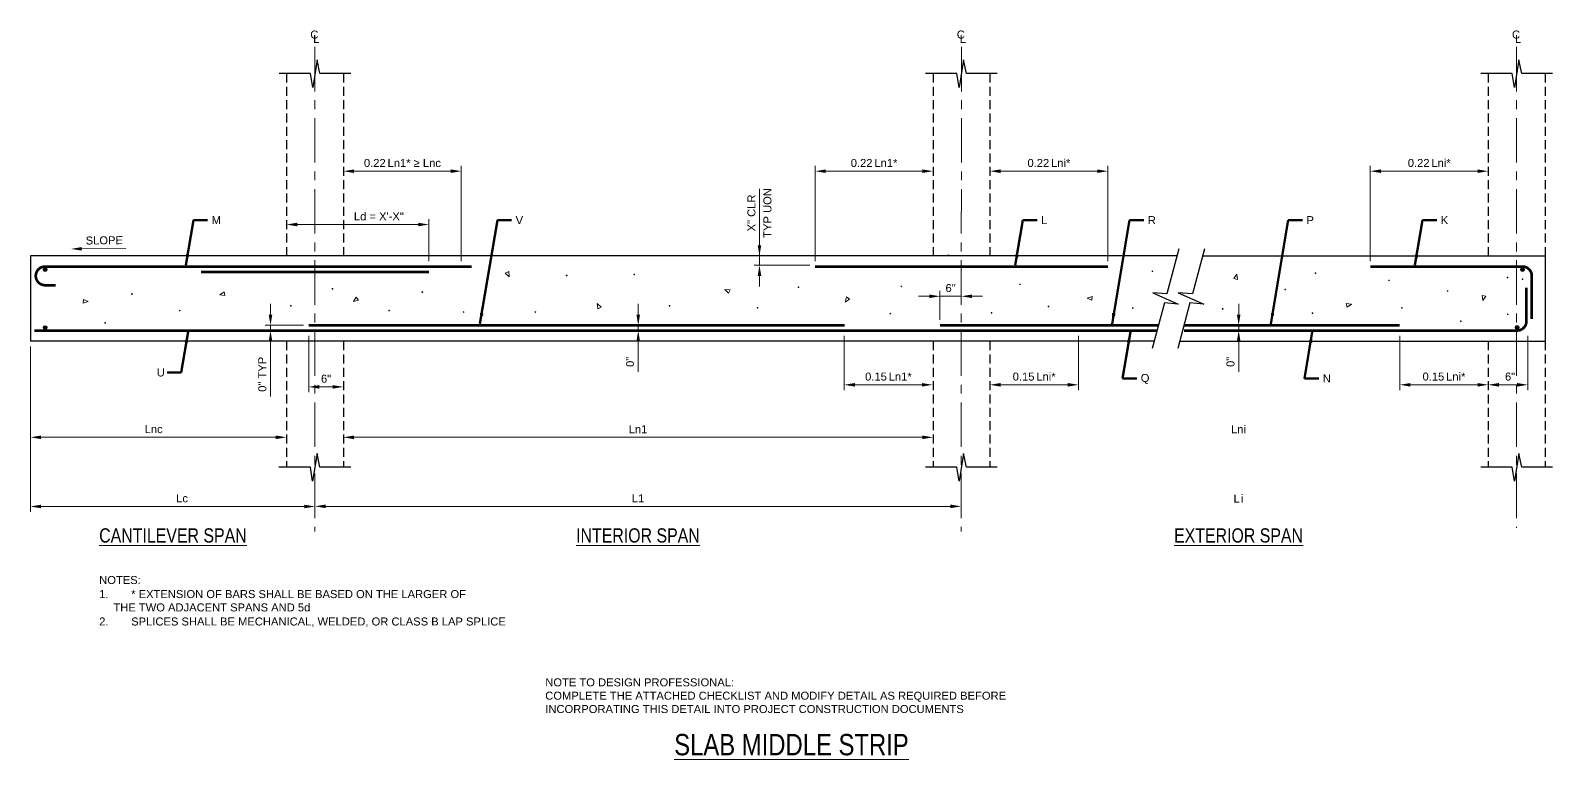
# Model space of a CAD drawing. Header units: inches. Extents: x 697 to 911, y 549 to 651.
import ezdxf

# ---------------------------------------------------------------- set-up
doc = ezdxf.new("R2010")
doc.units = ezdxf.units.IN
doc.header["$LTSCALE"] = 5
doc.header["$MEASUREMENT"] = 0
doc.linetypes.add('CENTER', pattern=[2, 1.25, -0.25, 0.25, -0.25])
doc.linetypes.add('HIDDEN', pattern=[0.375, 0.25, -0.125])
for name, color, linetype, lineweight in [('S-ANNO-DIMS', 1, 'Continuous', 20), ('S-ANNO-TEXT', 7, 'Continuous', 20), ('S-DELT-PATT', 7, 'Continuous', 15), ('S-DETL', 3, 'Continuous', 30), ('S-GRID', 9, 'CENTER', 20)]:
    doc.layers.add(name, color=color, linetype=linetype, lineweight=lineweight)
doc.styles.add('Romans', font='arial.ttf')
doc.dimstyles.get("Standard").update_dxf_attribs({"dimtxt": 0.18, "dimasz": 0.18, "dimexe": 0.18, "dimexo": 0.0625, "dimgap": 0.09, "dimtad": 0, "dimtih": 1, "dimtoh": 1, "dimdec": 4, "dimzin": 0, "dimdsep": 46, "dimtxsty": 'Standard', "dimcen": 0.09, "dimadec": 0, "dimazin": 0, "dimtfac": 1, "dimtdec": 4, "dimtofl": 0, "dimtmove": 0, "dimatfit": 3, "dimfxl": 1, "dimtolj": 1, "dimtzin": 0, "dimarcsym": 0})

# ---------------------------------------------------------------- blocks, each defined once
blk = doc.blocks.new('*D5')
at = {"layer": 'Defpoints', "color": 0, "transparency": 16777216}
for p in [(907.9813666713084, 608.8532343752795), (902.4134403408042, 601.2264848857674), (907.9813666713084, 601.2264848857674)]:
    blk.add_point(p, dxfattribs=at)
at = {"layer": 'S-ANNO-DIMS', "transparency": 16777216}
for p, q in [((907.9813666713084, 608.1032343752795), (907.9813666713084, 600.4764848857674)), ((903.9134403408042, 601.2264848857674), (906.4813666713084, 601.2264848857674))]:
    blk.add_line(p, q, dxfattribs=at)
for points in [[(903.9134403408042, 601.4764848857674), (903.9134403408042, 600.9764848857674), (902.4134403408042, 601.2264848857674)], [(906.4813666713084, 601.4764848857674), (906.4813666713084, 600.9764848857674), (907.9813666713084, 601.2264848857674)]]:
    blk.add_solid(points, dxfattribs=at)
at = {"layer": 'S-ANNO-DIMS', "transparency": 16777216, "insert": (905.4871351624437, 602.3752741081412), "char_height": 1.125, "attachment_point": 5, "style": 'Romans'}
blk.add_mtext('\\A1;6"    ', dxfattribs=at)
blk = doc.blocks.new('*D0')
at = {"layer": 'Defpoints', "color": 0, "transparency": 16777216}
for p in [(741.4645389997066, 631.2631669483915), (741.4645389997066, 619.3532343752786), (758.0440011020191, 617.8533994662471)]:
    blk.add_point(p, dxfattribs=at)
at = {"layer": 'S-ANNO-DIMS', "transparency": 16777216}
for p, q in [((758.0440011020191, 618.6033994662471), (758.0440011020191, 632.0131669483915)), ((756.5440011020191, 631.2631669483915), (742.9645389997066, 631.2631669483915))]:
    blk.add_line(p, q, dxfattribs=at)
for points in [[(742.9645389997066, 631.5131669483915), (742.9645389997066, 631.0131669483915), (741.4645389997066, 631.2631669483915)], [(756.5440011020191, 631.5131669483915), (756.5440011020191, 631.0131669483915), (758.0440011020191, 631.2631669483915)]]:
    blk.add_solid(points, dxfattribs=at)
at = {"layer": 'S-ANNO-DIMS', "transparency": 16777216, "insert": (749.764819360238, 632.4119561707653), "char_height": 1.125, "attachment_point": 5, "style": 'Romans'}
blk.add_mtext('\\A1;0.2{\\T1.3;2}Ln1* ≥ Lnc ', dxfattribs=at)
blk = doc.blocks.new('*D1')
at = {"layer": 'Defpoints', "color": 0, "transparency": 16777216}
for p in [(825.3308992319174, 613.6744859309163), (825.3308992319174, 609.6032343752793), (828.3313404521854, 609.6032343752793)]:
    blk.add_point(p, dxfattribs=at)
at = {"layer": 'S-ANNO-DIMS', "transparency": 16777216}
for p, q in [((825.3308992319174, 610.3532343752793), (825.3308992319174, 614.4244859309163)), ((823.8308992319174, 613.6744859309163), (822.3308992319174, 613.6744859309163)), ((828.3313404521854, 613.6744859309163), (825.3308992319174, 613.6744859309163)), ((829.8313404521854, 613.6744859309163), (831.3313404521854, 613.6744859309163))]:
    blk.add_line(p, q, dxfattribs=at)
for points in [[(823.8308992319174, 613.9244859309163), (823.8308992319174, 613.4244859309163), (825.3308992319174, 613.6744859309163)], [(829.8313404521854, 613.9244859309163), (829.8313404521854, 613.4244859309163), (828.3313404521854, 613.6744859309163)]]:
    blk.add_solid(points, dxfattribs=at)
at = {"layer": 'S-ANNO-DIMS', "transparency": 16777216, "insert": (826.8311198420514, 614.8232751532901), "char_height": 1.125, "attachment_point": 5, "style": 'Romans'}
blk.add_mtext('\\A1;6"', dxfattribs=at)
blk = doc.blocks.new('*D2')
at = {"layer": 'Defpoints', "color": 0, "transparency": 16777216}
for p in [(737.4645389997066, 584.1353789262071), (828.3120246734287, 584.1353789262071), (737.4645389997066, 581.1462539710546)]:
    blk.add_point(p, dxfattribs=at)
at = {"layer": 'S-ANNO-DIMS', "transparency": 16777216}
blk.add_line((826.8120246734287, 584.1353789262071), (738.9645389997066, 584.1353789262071), dxfattribs=at)
for points in [[(738.9645389997066, 584.3853789262071), (738.9645389997066, 583.8853789262071), (737.4645389997066, 584.1353789262071)], [(826.8120246734287, 584.3853789262071), (826.8120246734287, 583.8853789262071), (828.3120246734287, 584.1353789262071)]]:
    blk.add_solid(points, dxfattribs=at)
at = {"layer": 'S-ANNO-DIMS', "transparency": 16777216, "insert": (782.8882818365677, 585.2649832918278), "char_height": 1.125, "attachment_point": 5, "style": 'Romans'}
blk.add_mtext('\\A1;L1', dxfattribs=at)
blk = doc.blocks.new('*D3')
at = {"layer": 'Defpoints', "color": 0, "transparency": 16777216}
for p in [(807.7823874089567, 631.2631669483915), (824.361849511269, 631.2631669483915), (807.7823874089567, 617.8543826334084)]:
    blk.add_point(p, dxfattribs=at)
at = {"layer": 'S-ANNO-DIMS', "transparency": 16777216}
for p, q in [((807.7823874089567, 618.6043826334084), (807.7823874089567, 632.0131669483915)), ((822.861849511269, 631.2631669483915), (809.2823874089567, 631.2631669483915))]:
    blk.add_line(p, q, dxfattribs=at)
for points in [[(809.2823874089567, 631.5131669483915), (809.2823874089567, 631.0131669483915), (807.7823874089567, 631.2631669483915)], [(822.861849511269, 631.5131669483915), (822.861849511269, 631.0131669483915), (824.361849511269, 631.2631669483915)]]:
    blk.add_solid(points, dxfattribs=at)
at = {"layer": 'S-ANNO-DIMS', "transparency": 16777216, "insert": (816.0721184601128, 632.4119561707653), "char_height": 1.125, "attachment_point": 5, "style": 'Romans'}
blk.add_mtext('\\A1;0.2{\\T1.3;2}Ln1*', dxfattribs=at)
blk = doc.blocks.new('*D4')
at = {"layer": 'Defpoints', "color": 0, "transparency": 16777216}
for p in [(832.361849511269, 631.2631669483912), (832.361849511269, 619.3532343752786), (848.9413116135814, 617.8543826334082)]:
    blk.add_point(p, dxfattribs=at)
at = {"layer": 'S-ANNO-DIMS', "transparency": 16777216}
for p, q in [((848.9413116135814, 618.6043826334082), (848.9413116135814, 632.0131669483912)), ((847.4413116135814, 631.2631669483912), (833.861849511269, 631.2631669483912))]:
    blk.add_line(p, q, dxfattribs=at)
for points in [[(833.861849511269, 631.5131669483912), (833.861849511269, 631.0131669483912), (832.361849511269, 631.2631669483912)], [(847.4413116135814, 631.5131669483912), (847.4413116135814, 631.0131669483912), (848.9413116135814, 631.2631669483912)]]:
    blk.add_solid(points, dxfattribs=at)
at = {"layer": 'S-ANNO-DIMS', "transparency": 16777216, "insert": (840.6515805624252, 632.411956170765), "char_height": 1.125, "attachment_point": 5, "style": 'Romans'}
blk.add_mtext('\\A1;0.2{\\T1.3;2}Lni* ', dxfattribs=at)
blk = doc.blocks.new('*D6')
at = {"layer": 'Defpoints', "color": 0, "transparency": 16777216}
for p in [(736.5833232902631, 608.8532343752797), (741.4645389997066, 607.3532343752784), (736.5833232902631, 600.9308655349025)]:
    blk.add_point(p, dxfattribs=at)
at = {"layer": 'S-ANNO-DIMS', "transparency": 16777216}
for p, q in [((736.5833232902631, 608.1032343752797), (736.5833232902631, 600.1808655349025)), ((739.9645389997066, 600.9308655349025), (738.0833232902631, 600.9308655349025))]:
    blk.add_line(p, q, dxfattribs=at)
for points in [[(738.0833232902631, 601.1808655349025), (738.0833232902631, 600.6808655349025), (736.5833232902631, 600.9308655349025)], [(739.9645389997066, 601.1808655349025), (739.9645389997066, 600.6808655349025), (741.4645389997066, 600.9308655349025)]]:
    blk.add_solid(points, dxfattribs=at)
at = {"layer": 'S-ANNO-DIMS', "transparency": 16777216, "insert": (739.0239311449849, 602.0796547572763), "char_height": 1.125, "attachment_point": 5, "style": 'Romans'}
blk.add_mtext('\\A1;6"    ', dxfattribs=at)
blk = doc.blocks.new('*D7')
at = {"layer": 'Defpoints', "color": 0, "transparency": 16777216}
for p in [(731.2145389997066, 609.6032343752797), (736.5833232902634, 608.8532343752797), (736.5833251154689, 609.6032343752797)]:
    blk.add_point(p, dxfattribs=at)
at = {"layer": 'S-ANNO-DIMS', "transparency": 16777216}
for p, q in [((731.2145389997066, 611.1032343752797), (731.2145389997066, 612.6032343752797)), ((735.8333251154689, 609.6032343752797), (730.4645389997066, 609.6032343752797)), ((735.8333232902634, 608.8532343752797), (730.4645389997066, 608.8532343752797)), ((731.2145389997066, 609.6032343752797), (731.2145389997066, 608.8532343752797)), ((731.2145389997066, 607.3532343752797), (731.2145389997066, 599.5616245526328))]:
    blk.add_line(p, q, dxfattribs=at)
for points in [[(730.9645389997066, 611.1032343752797), (731.4645389997066, 611.1032343752797), (731.2145389997066, 609.6032343752797)], [(730.9645389997066, 607.3532343752797), (731.4645389997066, 607.3532343752797), (731.2145389997066, 608.8532343752797)]]:
    blk.add_solid(points, dxfattribs=at)
at = {"layer": 'S-ANNO-DIMS', "transparency": 16777216, "insert": (730.0657497773328, 602.7074294639559), "char_height": 1.125, "attachment_point": 5, "rotation": 90, "style": 'Romans'}
blk.add_mtext('\\A1;0" TYP', dxfattribs=at)
blk = doc.blocks.new('*D8')
at = {"layer": 'Defpoints', "color": 0, "transparency": 16777216}
for p in [(697.4645389997067, 607.3532343752784), (697.4645389997067, 584.1134647728827), (737.4645389997066, 584.1134647728827)]:
    blk.add_point(p, dxfattribs=at)
at = {"layer": 'S-ANNO-DIMS', "transparency": 16777216}
for p, q in [((697.4645389997067, 606.6032343752784), (697.4645389997067, 583.3634647728827)), ((735.9645389997066, 584.1134647728827), (698.9645389997067, 584.1134647728827))]:
    blk.add_line(p, q, dxfattribs=at)
for points in [[(698.9645389997067, 584.3634647728827), (698.9645389997067, 583.8634647728827), (697.4645389997067, 584.1134647728827)], [(735.9645389997066, 584.3634647728827), (735.9645389997066, 583.8634647728827), (737.4645389997066, 584.1134647728827)]]:
    blk.add_solid(points, dxfattribs=at)
at = {"layer": 'S-ANNO-DIMS', "transparency": 16777216, "insert": (718.7816959235951, 585.2568822353657), "char_height": 1.125, "attachment_point": 5, "style": 'Romans'}
blk.add_mtext('\\A1;Lc', dxfattribs=at)
blk = doc.blocks.new('*D9')
at = {"layer": 'Defpoints', "color": 0, "transparency": 16777216}
for p in [(844.7964323334157, 608.85323437528), (832.361849511269, 607.3532343752788), (832.361849511269, 601.2264848857674)]:
    blk.add_point(p, dxfattribs=at)
at = {"layer": 'S-ANNO-DIMS', "transparency": 16777216}
for p, q in [((844.7964323334157, 608.10323437528), (844.7964323334157, 600.4764848857674)), ((843.2964323334157, 601.2264848857674), (833.861849511269, 601.2264848857674))]:
    blk.add_line(p, q, dxfattribs=at)
for points in [[(833.861849511269, 601.4764848857674), (833.861849511269, 600.9764848857674), (832.361849511269, 601.2264848857674)], [(843.2964323334157, 601.4764848857674), (843.2964323334157, 600.9764848857674), (844.7964323334157, 601.2264848857674)]]:
    blk.add_solid(points, dxfattribs=at)
at = {"layer": 'S-ANNO-DIMS', "transparency": 16777216, "insert": (838.5791409223424, 602.3752741081412), "char_height": 1.125, "attachment_point": 5, "style": 'Romans'}
blk.add_mtext('\\A1;0.1{\\T1.3;5}Lni* ', dxfattribs=at)
blk = doc.blocks.new('*D10')
at = {"layer": 'Defpoints', "color": 0, "transparency": 16777216}
for p in [(889.9788437640699, 608.8524999115701), (902.4134403408042, 607.3532343752788), (902.4134403408042, 601.2264848857674)]:
    blk.add_point(p, dxfattribs=at)
at = {"layer": 'S-ANNO-DIMS', "transparency": 16777216}
for p, q in [((889.9788437640699, 608.1024999115701), (889.9788437640699, 600.4764848857674)), ((891.4788437640699, 601.2264848857674), (900.9134403408042, 601.2264848857674))]:
    blk.add_line(p, q, dxfattribs=at)
for points in [[(891.4788437640699, 601.4764848857674), (891.4788437640699, 600.9764848857674), (889.9788437640699, 601.2264848857674)], [(900.9134403408042, 601.4764848857674), (900.9134403408042, 600.9764848857674), (902.4134403408042, 601.2264848857674)]]:
    blk.add_solid(points, dxfattribs=at)
at = {"layer": 'S-ANNO-DIMS', "transparency": 16777216, "insert": (896.196142052437, 602.3752741081412), "char_height": 1.125, "attachment_point": 5, "style": 'Romans'}
blk.add_mtext('\\A1;0.1{\\T1.3;5}Lni* ', dxfattribs=at)
blk = doc.blocks.new('*D11')
at = {"layer": 'Defpoints', "color": 0, "transparency": 16777216}
for p in [(902.4134403408042, 631.2631669483915), (902.4134403408042, 619.3532343752786), (885.8339782384918, 617.8532343752781)]:
    blk.add_point(p, dxfattribs=at)
at = {"layer": 'S-ANNO-DIMS', "transparency": 16777216}
for p, q in [((885.8339782384918, 618.6032343752781), (885.8339782384918, 632.0131669483915)), ((887.3339782384918, 631.2631669483915), (900.9134403408042, 631.2631669483915))]:
    blk.add_line(p, q, dxfattribs=at)
for points in [[(887.3339782384918, 631.5131669483915), (887.3339782384918, 631.0131669483915), (885.8339782384918, 631.2631669483915)], [(900.9134403408042, 631.5131669483915), (900.9134403408042, 631.0131669483915), (902.4134403408042, 631.2631669483915)]]:
    blk.add_solid(points, dxfattribs=at)
at = {"layer": 'S-ANNO-DIMS', "transparency": 16777216, "insert": (894.123709289648, 632.4119561707653), "char_height": 1.125, "attachment_point": 5, "style": 'Romans'}
blk.add_mtext('\\A1;0.2{\\T1.3;2}Lni* ', dxfattribs=at)
blk = doc.blocks.new('*D12')
at = {"layer": 'Defpoints', "color": 0, "transparency": 16777216}
for p in [(697.4645389997067, 607.3532343752784), (697.4645389997067, 593.8422063191608), (733.4645389997066, 589.6416869706693)]:
    blk.add_point(p, dxfattribs=at)
at = {"layer": 'S-ANNO-DIMS', "transparency": 16777216}
blk.add_line((731.9645389997066, 593.8422063191608), (698.9645389997067, 593.8422063191608), dxfattribs=at)
for points in [[(698.9645389997067, 594.0922063191608), (698.9645389997067, 593.5922063191608), (697.4645389997067, 593.8422063191608)], [(731.9645389997066, 594.0922063191608), (731.9645389997066, 593.5922063191608), (733.4645389997066, 593.8422063191608)]]:
    blk.add_solid(points, dxfattribs=at)
at = {"layer": 'S-ANNO-DIMS', "transparency": 16777216, "insert": (714.7816959235951, 594.9856237816438), "char_height": 1.125, "attachment_point": 5, "style": 'Romans'}
blk.add_mtext('\\A1;Lnc ', dxfattribs=at)
blk = doc.blocks.new('*D13')
at = {"layer": 'Defpoints', "color": 0, "transparency": 16777216}
for p in [(799.9612502735393, 619.353234375279), (807.8410683760115, 619.353234375279), (807.7823874089571, 618.0407343752784)]:
    blk.add_point(p, dxfattribs=at)
at = {"layer": 'S-ANNO-DIMS', "transparency": 16777216}
for p, q in [((799.9612502735393, 628.7980672538604), (799.9612502735393, 619.353234375279)), ((799.9612502735393, 620.853234375279), (799.9612502735393, 622.353234375279)), ((799.9612502735393, 618.0407343752784), (799.9612502735393, 619.353234375279)), ((799.9612502735393, 618.0407343752784), (799.9612502735393, 619.353234375279)), ((807.0323874089571, 618.0407343752784), (799.2112502735393, 618.0407343752784)), ((799.9612502735393, 616.5407343752784), (799.9612502735393, 615.0407343752784))]:
    blk.add_line(p, q, dxfattribs=at)
for points in [[(799.7112502735393, 620.853234375279), (800.2112502735393, 620.853234375279), (799.9612502735393, 619.353234375279)], [(799.7112502735393, 616.5407343752784), (800.2112502735393, 616.5407343752784), (799.9612502735393, 618.0407343752784)]]:
    blk.add_solid(points, dxfattribs=at)
blk = doc.blocks.new('*D14')
at = {"layer": 'Defpoints', "color": 0, "transparency": 16777216}
for p in [(811.8721879786721, 608.8544966647617), (824.3067623029664, 607.3532343752788), (824.3067623029664, 601.2264848857674)]:
    blk.add_point(p, dxfattribs=at)
at = {"layer": 'S-ANNO-DIMS', "transparency": 16777216}
for p, q in [((811.8721879786721, 608.1044966647617), (811.8721879786721, 600.4764848857674)), ((813.3721879786721, 601.2264848857674), (822.8067623029664, 601.2264848857674))]:
    blk.add_line(p, q, dxfattribs=at)
for points in [[(813.3721879786721, 601.4764848857674), (813.3721879786721, 600.9764848857674), (811.8721879786721, 601.2264848857674)], [(822.8067623029664, 601.4764848857674), (822.8067623029664, 600.9764848857674), (824.3067623029664, 601.2264848857674)]]:
    blk.add_solid(points, dxfattribs=at)
at = {"layer": 'S-ANNO-DIMS', "transparency": 16777216, "insert": (818.089475140819, 602.3752741081412), "char_height": 1.125, "attachment_point": 5, "style": 'Romans'}
blk.add_mtext('\\A1;0.1{\\T1.3;5}Ln1* ', dxfattribs=at)
blk = doc.blocks.new('*D15')
at = {"layer": 'Defpoints', "color": 0, "transparency": 16777216}
for p in [(741.4645389997066, 607.3532343752784), (824.361849511269, 607.3532343752786), (741.4645389997066, 593.8422063191608)]:
    blk.add_point(p, dxfattribs=at)
at = {"layer": 'S-ANNO-DIMS', "transparency": 16777216}
blk.add_line((822.861849511269, 593.8422063191608), (742.9645389997066, 593.8422063191608), dxfattribs=at)
for points in [[(742.9645389997066, 594.0922063191608), (742.9645389997066, 593.5922063191608), (741.4645389997066, 593.8422063191608)], [(822.861849511269, 594.0922063191608), (822.861849511269, 593.5922063191608), (824.361849511269, 593.8422063191608)]]:
    blk.add_solid(points, dxfattribs=at)
at = {"layer": 'S-ANNO-DIMS', "transparency": 16777216, "insert": (782.8882818365676, 594.9718106847815), "char_height": 1.125, "attachment_point": 5, "style": 'Romans'}
blk.add_mtext('\\A1;Ln1', dxfattribs=at)
blk = doc.blocks.new('*D16')
at = {"layer": 'Defpoints', "color": 0, "transparency": 16777216}
for p in [(733.4645389997066, 623.7633755293834), (733.4645389997066, 619.3532343752786), (753.4893289399309, 617.8539197186199)]:
    blk.add_point(p, dxfattribs=at)
at = {"layer": 'S-ANNO-DIMS', "transparency": 16777216}
for p, q in [((751.9893289399309, 623.7633755293834), (734.9645389997066, 623.7633755293834)), ((753.4893289399309, 618.6039197186199), (753.4893289399309, 624.5133755293834))]:
    blk.add_line(p, q, dxfattribs=at)
for points in [[(734.9645389997066, 624.0133755293834), (734.9645389997066, 623.5133755293834), (733.4645389997066, 623.7633755293834)], [(751.9893289399309, 624.0133755293834), (751.9893289399309, 623.5133755293834), (753.4893289399309, 623.7633755293834)]]:
    blk.add_solid(points, dxfattribs=at)
at = {"layer": 'S-ANNO-DIMS', "transparency": 16777216, "insert": (746.4503479327112, 624.9067929918664), "char_height": 1.125, "attachment_point": 5, "style": 'Romans'}
blk.add_mtext('\\A1;Ld = X\'-X"', dxfattribs=at)
blk = doc.blocks.new('*D17')
at = {"layer": 'Defpoints', "color": 0, "transparency": 16777216}
for p in [(782.9131942554878, 609.6032343752795), (786.8518101687887, 609.6032343752795), (792.8518101687887, 608.8532343752795)]:
    blk.add_point(p, dxfattribs=at)
at = {"layer": 'S-ANNO-DIMS', "transparency": 16777216}
for p, q in [((782.9131942554878, 611.1032343752795), (782.9131942554878, 612.6032343752795)), ((786.1018101687887, 609.6032343752795), (782.1631942554878, 609.6032343752795)), ((792.1018101687887, 608.8532343752795), (782.1631942554878, 608.8532343752795)), ((782.9131942554878, 609.6032343752795), (782.9131942554878, 608.8532343752795)), ((782.9131942554878, 607.3532343752795), (782.9131942554878, 603.0601750301225))]:
    blk.add_line(p, q, dxfattribs=at)
for points in [[(782.6631942554878, 611.1032343752795), (783.1631942554878, 611.1032343752795), (782.9131942554878, 609.6032343752795)], [(782.6631942554878, 607.3532343752795), (783.1631942554878, 607.3532343752795), (782.9131942554878, 608.8532343752795)]]:
    blk.add_solid(points, dxfattribs=at)
at = {"layer": 'S-ANNO-DIMS', "transparency": 16777216, "insert": (781.7644050331139, 604.4567047027006), "char_height": 1.125, "attachment_point": 5, "rotation": 90, "style": 'Romans'}
blk.add_mtext('\\A1;0"', dxfattribs=at)
blk = doc.blocks.new('*D18')
at = {"layer": 'Defpoints', "color": 0, "transparency": 16777216}
for p in [(867.3360029371388, 609.6032343752794), (871.2746188504397, 609.6032343752794), (877.2746188504397, 608.8532343752794)]:
    blk.add_point(p, dxfattribs=at)
at = {"layer": 'S-ANNO-DIMS', "transparency": 16777216}
for p, q in [((867.3360029371388, 611.1032343752794), (867.3360029371388, 612.6032343752794)), ((870.5246188504397, 609.6032343752794), (866.5860029371388, 609.6032343752794)), ((876.5246188504397, 608.8532343752794), (866.5860029371388, 608.8532343752794)), ((867.3360029371388, 609.6032343752794), (867.3360029371388, 608.8532343752794)), ((867.3360029371388, 607.3532343752794), (867.3360029371388, 603.0601750301225))]:
    blk.add_line(p, q, dxfattribs=at)
for points in [[(867.0860029371388, 611.1032343752794), (867.5860029371388, 611.1032343752794), (867.3360029371388, 609.6032343752794)], [(867.0860029371388, 607.3532343752794), (867.5860029371388, 607.3532343752794), (867.3360029371388, 608.8532343752794)]]:
    blk.add_solid(points, dxfattribs=at)
at = {"layer": 'S-ANNO-DIMS', "transparency": 16777216, "insert": (866.1872137147649, 604.4567047027006), "char_height": 1.125, "attachment_point": 5, "rotation": 90, "style": 'Romans'}
blk.add_mtext('\\A1;0"', dxfattribs=at)

msp = doc.modelspace()

# ---------------------------------------------------------------- hatches: boundary and pattern name
at = {"layer": 'S-DETL', "linetype": 'Continuous'}
h = msp.add_hatch(color=256, dxfattribs=at)
h.dxf.hatch_style = 1
edge = h.paths.add_edge_path()
edge.add_line((699.5769719482862, 617.1657343752784), (699.4771060511223, 617.1657343752784))
edge.add_arc((699.5382752120929, 617.419739760097), 0.2612669167167478, 180.8784144535417, 256.4599399115657, ccw=False)
edge.add_arc((699.5270389997042, 617.4157343752784), 0.25, 0, 180, ccw=False)
edge.add_arc((699.5158027873156, 617.419739760097), 0.2612669167167214, 283.5400600884283, 359.1215855464582, ccw=False)
h = msp.add_hatch(color=256, dxfattribs=at)
h.dxf.hatch_style = 1
edge = h.paths.add_edge_path()
edge.add_line((907.2812996198903, 617.6684293435821), (907.1814337227264, 617.6684293435821))
edge.add_arc((907.242602883697, 617.4144239587636), 0.2612669167167478, 103.5400600884343, 179.1215855464583)
edge.add_arc((907.2313666713084, 617.4184293435821), 0.25, 180, 360)
edge.add_arc((907.2201304589197, 617.4144239587636), 0.2612669167167214, 0.8784144535417695, 76.45993991157174)
h = msp.add_hatch(color=256, dxfattribs=at)
h.dxf.hatch_style = 1
edge = h.paths.add_edge_path()
edge.add_line((699.5769719482862, 609.0407490844274), (699.4771060511223, 609.0407490844274))
edge.add_arc((699.5382752120929, 609.294754469246), 0.2612669167167478, 180.8784144535417, 256.4599399115657, ccw=False)
edge.add_arc((699.5270389997042, 609.2907490844274), 0.25, 0, 180, ccw=False)
edge.add_arc((699.5158027873156, 609.294754469246), 0.2612669167167214, 283.5400600884283, 359.1215855464582, ccw=False)
h = msp.add_hatch(color=256, dxfattribs=at)
h.dxf.hatch_style = 1
edge = h.paths.add_edge_path()
edge.add_line((906.5313742674865, 609.0433973560005), (906.4315083703226, 609.0433973560005))
edge.add_arc((906.4926775312932, 609.297402740819), 0.2612669167167478, 180.8784144535417, 256.4599399115657, ccw=False)
edge.add_arc((906.4814413189046, 609.2933973560005), 0.25, 0, 180, ccw=False)
edge.add_arc((906.4702051065159, 609.297402740819), 0.2612669167167214, 283.5400600884283, 359.1215855464582, ccw=False)

# ---------------------------------------------------------------- linework, layer by layer
at = {"layer": 'S-ANNO-DIMS'}
for points in [[(832.361849511269, 593.8422063191608, 0, 0.5, 0), (833.8570275933733, 593.8430099721435, 0, 0, 0), (858.2816298859897, 593.8430099721434, 0, 0, 0), (858.8441298859897, 594.9680099721434, 0, 0, 0), (858.8441298859897, 592.7180099721434, 0, 0, 0), (859.4066298859897, 593.8430099721434, 0, 0, 0), (900.9134403408042, 593.8469948812383, 0.5, 0, 0), (902.4086184229085, 593.8461912282555, 0, 0, 0)], [(828.3168465913244, 584.1126611198999, 0, 0.5, 0), (829.8120246734287, 584.1134647728827, 0, 0, 0), (858.2864518038854, 584.1134647728827, 0, 0, 0), (858.8489518038854, 585.2384647728827, 0, 0, 0), (858.8489518038854, 582.9884647728827, 0, 0, 0), (859.4114518038854, 584.1134647728827, 0, 0, 0), (904.9134403408042, 584.1134647728827, 0.5, 0, 0), (906.4086184229085, 584.1126611198999, 0, 0, 0)]]:
    msp.add_lwpolyline(points, format="xyseb", dxfattribs=at)
at = {"layer": 'S-ANNO-TEXT'}
msp.add_lwpolyline([(704.6770918942531, 620.3449708750179), (710.888044160041, 620.4096682944531)], dxfattribs=at)
msp.add_solid([(704.6796959196462, 620.0949844372822), (703.1771732678393, 620.3293467226592), (704.67448786886, 620.5949573127534)], dxfattribs=at)
at = {"layer": 'S-DELT-PATT', "flags": 128}
for points in [[(826.5939331741287, 619.4373567764052, -1), (826.4902531741285, 619.4373567764052, -1)], [(772.9027977324369, 616.5942078022296, -1), (772.7991177324367, 616.5942078022296, -1)], [(782.4139421513183, 616.7452958908922, -1), (782.3102621513182, 616.7452958908922, -1)], [(855.25616763307, 617.1885753957555, -1), (855.1524876330699, 617.1885753957555, -1)], [(878.1870381971561, 616.918939821404, -1), (878.0833581971559, 616.918939821404, -1)], [(905.1798133657138, 616.3087486543214, -1), (905.0761333657136, 616.3087486543214, -1)], [(739.9948785468906, 614.7261679347699, -1), (739.8911985468905, 614.7261679347699, -1)], [(752.6106949917886, 614.2591569882385, -1), (752.5070149917884, 614.2591569882385, -1)], [(805.4908489248495, 614.9370078435364, -1), (805.3871689248493, 614.9370078435364, -1)], [(819.9624762506877, 615.066041679606, -1), (819.8587962506875, 615.066041679606, -1)], [(836.6491959956669, 615.3432755474506, -1), (836.5455159956667, 615.3432755474506, -1)], [(873.9380802335539, 614.6270413580811, -1), (873.8344002335538, 614.6270413580811, -1)], [(888.5135890561636, 615.9059019458792, -1), (888.4099090561634, 615.9059019458792, -1)], [(896.7620654660944, 614.420966547245, -1), (896.6583854660943, 614.420966547245, -1)], [(907.3029011277962, 616.0841424716815, -1), (907.199221127796, 616.0841424716815, -1)], [(711.7594782332955, 613.9922919107922, -1), (711.6557982332953, 613.9922919107922, -1)], [(734.120845970364, 612.3243979124178, -1), (734.0171659703639, 612.3243979124178, -1)], [(787.3648276041196, 612.3319295885877, -1), (787.2611476041194, 612.3319295885877, -1)], [(799.7420345010681, 612.0644531992363, -1), (799.638354501068, 612.0644531992363, -1)], [(840.647872560054, 612.243869324857, -1), (840.5441925600538, 612.243869324857, -1)], [(852.490976081944, 611.9980945081526, -1), (852.3872960819439, 611.9980945081526, -1)], [(890.3401765310813, 612.0562318378394, -1), (890.2364965310811, 612.0562318378394, -1)], [(708.0111908290129, 609.9424524216703, -1), (707.9075108290127, 609.9424524216703, -1)], [(718.5012621016668, 611.6572371781355, -1), (718.3975821016667, 611.6572371781355, -1)], [(747.938169384781, 611.6572371781355, -1), (747.8344893847808, 611.6572371781355, -1)], [(758.4179696977254, 611.4570913090503, -1), (758.3142896977253, 611.4570913090503, -1)], [(768.4972766675702, 611.4570913090503, -1), (768.39359666757, 611.4570913090503, -1)], [(818.4063214611837, 611.2370386163731, -1), (818.3026414611835, 611.2370386163731, -1)], [(832.6505261663355, 611.3466711367729, -1), (832.5468461663353, 611.3466711367729, -1)], [(865.1295435444839, 611.9176129445838, -1), (865.0258635444837, 611.9176129445838, -1)], [(877.7772572124562, 611.3069985615667, -1), (877.673577212456, 611.3069985615667, -1)], [(898.6223012785307, 610.1599305507449, -1), (898.5186212785305, 610.1599305507449, -1)], [(905.2119126404549, 611.1427829415985, -1), (905.1082326404547, 611.1427829415985, -1)]]:
    msp.add_lwpolyline(points, format="xyb", close=True, dxfattribs=at)
for points in [[(764.2260182266216, 616.9310640710412), (764.7612359627509, 616.4301496668053), (764.706523013903, 617.1551271331306)], [(867.1474166072093, 616.0517334057204), (867.0593976071453, 616.779487430832), (866.635303624921, 616.1889536657583)], [(724.6800218472359, 614.3035114589985), (724.093777873815, 613.8634077563714), (724.8172421072735, 613.79139847671)], [(795.8332902027707, 614.582552874471), (795.1013080575937, 614.6222442410458), (795.609227140681, 614.1020480871896)], [(704.8969006925659, 612.714142651659), (705.5983141598203, 612.9271976055851), (704.9431087823875, 613.2423035351295)], [(743.2620836929896, 613.5516725428015), (742.8617188886363, 612.937603093249), (743.5661815143704, 613.1173758453415)], [(777.6948909341178, 612.1368232272146), (777.1596731979885, 612.6377376314506), (777.2143861468363, 611.9127601651253)], [(812.1889554232242, 613.5795836852744), (812.0227596920989, 612.8656143271124), (812.6232521206842, 613.2754858638933)], [(846.73981101999, 613.6373018208494), (846.0383975527355, 613.4242468669235), (846.6936029301686, 613.109140937379)], [(882.5873327232447, 612.1437130493824), (883.1735766966657, 612.5838167520095), (882.4501124632069, 612.6558260316709)], [(901.5749525356872, 613.8040487281688), (901.6629715357516, 613.0762947030572), (902.0870655179759, 613.6668284681309)]]:
    msp.add_lwpolyline(points, close=True, dxfattribs=at)
at = {"layer": 'S-DETL', "linetype": 'HIDDEN'}
for p, q in [((733.4645389997066, 644.9776962409162), (733.4645389997066, 619.3532343752786)), ((741.4645389997066, 644.9776962409162), (741.4645389997066, 619.3532343752786)), ((824.361849511269, 644.9777305363452), (824.361849511269, 619.3532343752788)), ((832.361849511269, 644.9777305363452), (832.361849511269, 619.3532343752788)), ((902.4134403408042, 644.9776962409162), (902.4134403408042, 619.353234375279)), ((910.4134403408042, 644.9776962409162), (910.4134403408042, 619.353234375279)), ((733.4645389997066, 607.3532343752784), (733.4645389997066, 589.6416869706693)), ((741.4645389997066, 607.3532343752784), (741.4645389997066, 589.6416869706693)), ((824.361849511269, 607.3532343752784), (824.361849511269, 589.6417212660983)), ((832.361849511269, 607.353234375279), (832.361849511269, 589.6417212660983)), ((902.4134403408042, 607.3532343752788), (902.4134403408042, 589.6417212660983)), ((910.4134403408042, 607.3532343752788), (910.4134403408042, 589.6417212660983))]:
    msp.add_line(p, q, dxfattribs=at)
at = {"layer": 'S-DETL', "linetype": 'Continuous'}
for p, q in [((733.4645389997066, 619.3532343752786), (697.4645389997066, 619.3532343752785)), ((697.4645389997066, 619.3532343752785), (697.4645389997066, 607.3532343752786)), ((741.4645389997066, 619.3532343752786), (733.4645389997066, 619.3532343752786)), ((858.6594061051159, 619.353234375279), (741.4645389997066, 619.3532343752786)), ((862.2538878118265, 619.353234375279), (910.4134403408042, 619.353234375279)), ((910.4134403408042, 619.353234375279), (910.4134403408042, 607.3532343752788)), ((855.4440157959424, 607.3532343752787), (697.4645389997067, 607.3532343752784)), ((859.0384975026531, 607.3532343752788), (910.4134403408042, 607.3532343752788))]:
    msp.add_line(p, q, dxfattribs=at)
for points in [[(742.5140506020792, 644.9776962409162), (738.1730797135407, 644.9776962409162), (737.7729980471014, 646.9209882395023), (737.1560799523119, 643.0344042423301), (736.8321979525482, 644.9776962409162), (732.4150273973343, 644.9776962409162)], [(833.4015994758764, 644.9778610930855), (829.0606285873376, 644.9778610930855), (828.6605469208984, 646.9211530916716), (828.0436288261088, 643.0345690944994), (827.7197468263452, 644.9778610930855), (823.3025762711312, 644.9778610930855)], [(911.4629519431768, 644.9776962409162), (907.1219810546385, 644.9776962409162), (906.7218993881992, 646.9209882395023), (906.1049812934097, 643.0344042423301), (905.781099293646, 644.9776962409162), (901.363928738432, 644.9776962409162)], [(858.9275667963792, 620.3540236996666), (857.2350947815002, 614.0376321497483), (855.2544700971738, 614.1541439149393), (858.8489518038845, 612.5523248356182), (856.8880490445243, 612.7424398268057), (855.175855104679, 606.3524450508905)], [(862.5220485030899, 620.3540236996666), (860.8295764882104, 614.0376321497483), (858.8489518038845, 614.1541439149393), (862.4434335105951, 612.5523248356182), (860.482530751235, 612.7424398268057), (858.7703368113897, 606.3524450508905)], [(742.5006323488541, 589.6416869706693), (738.1596614603153, 589.6416869706693), (737.7595797938762, 591.5849789692554), (737.1426616990867, 587.6983949720832), (736.818779699323, 589.6416869706693), (732.4016091441089, 589.6416869706693)], [(833.3979428604165, 589.6417212660983), (829.0569719718777, 589.6417212660983), (828.6568903054389, 591.5850132646844), (828.0399722106494, 587.6984292675122), (827.7160902108857, 589.6417212660983), (823.2989196556713, 589.6417212660983)], [(911.4629519431768, 589.6417212660983), (907.121981054638, 589.6417212660983), (906.7218993881992, 591.5850132646844), (906.1049812934097, 587.6984292675122), (905.781099293646, 589.6417212660983), (901.3639287384316, 589.6417212660983)]]:
    msp.add_lwpolyline(points, dxfattribs=at)
at = {"layer": 'S-DETL', "const_width": 0.375}
for points in [[(759.4893289399309, 617.8532343752784), (699.5270389997042, 617.8532343752784, 0.9948031850338042), (699.5133621000116, 615.2283056372454)], [(885.8339782384918, 617.8559293435821), (907.2313666713084, 617.8559293435821, -0.414213562373095), (908.5438666713084, 616.5434293435821), (908.5438666713084, 610.4940980046072)], [(859.6592746459463, 608.8532343752788), (906.4814413189046, 608.8558973560005, 0.4141969043571128), (907.7938666713084, 610.1683973538777), (907.7938666713084, 614.8979800515219)]]:
    msp.add_lwpolyline(points, format="xyb", dxfattribs=at)
for points in [[(753.4893289399309, 617.1032343752784), (721.4397488496999, 617.10582733476)], [(701.0133621000116, 615.2283056372454), (699.5133621000116, 615.2283056372454)], [(698.0270568153168, 608.8533667562128), (855.8459395845897, 608.8409860560251)]]:
    msp.add_lwpolyline(points, dxfattribs=at)
at = {"layer": 'S-DETL', "linetype": 'Continuous', "const_width": 0.375}
for points in [[(807.7823874089567, 617.853234375278), (848.9413116135814, 617.8532343752779)], [(736.5833251154687, 609.6032343752795), (811.9314015737581, 609.6032343752793)], [(856.0469014789127, 609.6032343752793), (825.3308992319174, 609.6032343752793)], [(855.8459395845892, 608.8532343752793), (844.7964323334157, 608.85323437528)], [(889.9788437640699, 609.6032343752793), (859.6413831856233, 609.6032343752793)]]:
    msp.add_lwpolyline(points, dxfattribs=at)
at = {"layer": 'S-DETL', "linetype": 'Continuous'}
for centre in [(699.5270389997042, 617.4157343752784), (907.2313666713084, 617.4184293435821), (699.5270389997042, 609.2907490844274), (906.4814413189046, 609.2933973560005)]:
    msp.add_circle(centre, 0.25, dxfattribs=at)
at = {"layer": 'S-GRID'}
for p, q in [((737.4645389997066, 648.7322407901759), (737.4645389997066, 580.5865074262213)), ((828.3542898387144, 648.7322407901759), (828.314321975521, 580.5865074262213)), ((906.4134403408042, 648.7322407901759), (906.4134403408042, 581.1243741131595))]:
    msp.add_line(p, q, dxfattribs=at)

# ---------------------------------------------------------------- texts
at = {"layer": 'S-ANNO-DIMS', "insert": (799.9612502735384, 625.3881508145694), "char_height": 1.125, "attachment_point": 5, "rotation": 90.00000000000001, "line_spacing_factor": 1.2, "style": 'Romans'}
msp.add_mtext('\\A1;X" CLR\\PTYP UON', dxfattribs=at)
at = {"layer": 'S-ANNO-DIMS', "char_height": 1.125, "attachment_point": 5, "style": 'Romans'}
for s, insert in [('Lni', (867.3110905182183, 594.968624815197)), ('\\A1;{\\T1.2;L}i', (867.3120246734287, 585.2384647728827))]:
    msp.add_mtext(s, dxfattribs=dict(at, insert=insert))
at = {"layer": 'S-ANNO-TEXT', "linetype": 'HIDDEN', "style": 'Romans'}
for s, p in [('C', (736.8105550295147, 649.9117160607057)), ('C', (827.7003058685222, 649.9117160607057)), ('C', (905.7594563706124, 649.9117160607057)), ('L', (737.2222064623951, 649.2947407901759)), ('L', (828.1119573014029, 649.2947407901759)), ('L', (906.1711078034926, 649.2947407901759))]:
    msp.add_text(s, height=1.125, dxfattribs=at).set_placement(p)
at = {"layer": 'S-ANNO-TEXT', "style": 'Romans', "width": 0.8}
for s, height, p in [('%%UCANTILEVER SPAN', 2, (707.1289319055729, 579.0452519488717)), ('%%UINTERIOR SPAN', 2, (774.1821426824066, 579.0452519488717)), ('%%UEXTERIOR SPAN', 2, (858.2484503214508, 579.0452519488717)), ('%%USLAB MIDDLE STRIP', 3, (787.972340287267, 549.1314306361551))]:
    msp.add_text(s, height=height, dxfattribs=at).set_placement(p)
at = {"layer": 'S-ANNO-TEXT', "attachment_point": 1, "style": 'Romans'}
for s, insert, char_height in [('\\A1;\\pxql;M', (722.9421643532544, 624.9393723036749), 1.125), ('\\A1;\\pxql;V', (765.6800293702712, 624.9393723036749), 1.125), ('\\A1;L', (839.5607394777566, 624.9393723036749), 1.125), ('\\A1;R', (854.5571589287277, 624.9393723036749), 1.125), ('\\A1;P', (876.8690021171873, 624.9393723036749), 1.125), ('\\A1;K', (895.7476546305637, 624.9393723036749), 1.125), ('\\A1;\\pxql;U', (715.2227618281216, 603.5240203355212), 1.125), ('\\A1;Q', (853.5660598439703, 602.750537498262), 1.125), ('\\A1;N', (879.1493115395391, 602.6968198993534), 1.125), ('NOTE TO DESIGN PROFESSIONAL: \\PCOMPLETE THE ATTACHED CHECKLIST AND MODIFY DETAIL AS REQUIRED BEFORE \\PINCORPORATING THIS DETAIL INTO PROJECT CONSTRUCTION DOCUMENTS', (769.8455670592587, 559.9491318639855), 1.124999992025816)]:
    msp.add_mtext(s, dxfattribs=dict(at, insert=insert, char_height=char_height))
at = {"layer": 'S-ANNO-TEXT', "insert": (705.2215765516651, 622.0773733714927), "char_height": 1.125, "attachment_point": 1, "rotation": 0.5968094512294425, "style": 'Romans'}
msp.add_mtext('\\A1;\\pxql;SLOPE', dxfattribs=at)
at = {"layer": 'S-ANNO-TEXT', "insert": (707.1289319055729, 574.341981650286), "char_height": 1.125, "width": 54.62669849063508, "attachment_point": 1, "style": 'Romans'}
msp.add_mtext('\\A1;\\pxi-1.7778,l1.7778,ql;NOTES:{\\H0.05556x;\\P\\H0.99999x;\\P\\H18x;1.^I* EXTENSION OF BARS SHALL BE BASED ON THE LARGER OF THE TWO ADJACENT }SPANS AND 5d{\\H0.05556x;\\P\\H0.99999x;\\P\\H18x;2.^ISPLICES SHALL BE MECHANICAL, WELDED, OR CLASS B LAP SPLICE}', dxfattribs=at)

# ---------------------------------------------------------------- dimensions: what is measured, and where the dimension line sits
at = {"layer": 'S-ANNO-DIMS'}
for base, p1, p2, angle, text, override, picture, middle in [((741.4645389997066, 631.2631669483915), (758.0440011020191, 617.8533994662471), (741.4645389997066, 619.3532343752786), 180, '0.2{\\T1.3;2}Ln1* ≥ Lnc ', {"dimscale": 12, "dimtxt": 0.09375, "dimasz": 0.125, "dimexe": 0.0625, "dimgap": 0.0625, "dimtih": 0, "dimtoh": 0, "dimdec": 5, "dimrnd": 0.03125, "dimzin": 7, "dimlunit": 4, "dimtxsty": 'Romans', "dimcen": 0.125, "dimse1": 0, "dimse2": 1, "dimclrd": 256, "dimclre": 256, "dimclrt": 256, "dimadec": 4, "dimtdec": 5, "dimtofl": 1, "dimtvp": 1, "dimfrac": 2, "dimtzin": 3, "dimlwd": 65535, "dimlwe": 65535}, '*D0', (749.764819360238, 631.2631669483915)), ((807.7823874089567, 631.2631669483915), (824.361849511269, 631.2631669483915), (807.7823874089567, 617.8543826334084), 180, '0.2{\\T1.3;2}Ln1*', {"dimscale": 12, "dimtxt": 0.09375, "dimasz": 0.125, "dimexe": 0.0625, "dimgap": 0.0625, "dimtih": 0, "dimtoh": 0, "dimdec": 5, "dimrnd": 0.03125, "dimzin": 7, "dimlunit": 4, "dimtxsty": 'Romans', "dimcen": 0.125, "dimclrd": 256, "dimclre": 256, "dimclrt": 256, "dimadec": 4, "dimtdec": 5, "dimtofl": 1, "dimtvp": 1, "dimfrac": 2, "dimtzin": 3, "dimlwd": 65535, "dimlwe": 65535}, '*D3', (816.0721184601128, 631.2631669483915)), ((832.361849511269, 631.2631669483912), (848.9413116135814, 617.8543826334082), (832.361849511269, 619.3532343752786), 180, '0.2{\\T1.3;2}Lni* ', {"dimscale": 12, "dimtxt": 0.09375, "dimasz": 0.125, "dimexe": 0.0625, "dimgap": 0.0625, "dimtih": 0, "dimtoh": 0, "dimdec": 5, "dimrnd": 0.03125, "dimzin": 7, "dimlunit": 4, "dimtxsty": 'Romans', "dimcen": 0.125, "dimse2": 1, "dimclrd": 256, "dimclre": 256, "dimclrt": 256, "dimadec": 4, "dimtdec": 5, "dimtofl": 1, "dimtvp": 1, "dimfrac": 2, "dimtzin": 3, "dimlwd": 65535, "dimlwe": 65535}, '*D4', (840.6515805624252, 631.2631669483912)), ((733.4645389997066, 623.7633755293834), (753.4893289399309, 617.8539197186199), (733.4645389997066, 619.3532343752786), 180, 'Ld = X\'-X"', {"dimscale": 12, "dimtxt": 0.09375, "dimasz": 0.125, "dimexe": 0.0625, "dimgap": 0.0625, "dimtih": 0, "dimtoh": 0, "dimdec": 5, "dimrnd": 0.03125, "dimzin": 7, "dimlunit": 4, "dimtxsty": 'Romans', "dimcen": 0.125, "dimse2": 1, "dimclrd": 256, "dimclre": 256, "dimclrt": 256, "dimadec": 4, "dimtdec": 5, "dimtofl": 1, "dimtvp": 1, "dimfrac": 2, "dimtzin": 3, "dimlwd": 65535, "dimlwe": 65535}, '*D16', (746.4503479327112, 623.7633755293834)), ((799.9612502735393, 619.353234375279), (807.7823874089567, 618.0407343752781), (807.8410683760111, 619.3532343752788), 90, ' ', {"dimscale": 12, "dimtxt": 0.09375, "dimasz": 0.125, "dimexe": 0.0625, "dimgap": 0.0625, "dimtih": 0, "dimtoh": 0, "dimdec": 5, "dimrnd": 0.03125, "dimzin": 7, "dimlunit": 4, "dimtxsty": 'Romans', "dimcen": 0.125, "dimse1": 0, "dimse2": 1, "dimclrd": 256, "dimclre": 256, "dimclrt": 256, "dimadec": 4, "dimtdec": 5, "dimtofl": 1, "dimtmove": 1, "dimtvp": 1, "dimfrac": 2, "dimtzin": 3, "dimlwd": 65535, "dimlwe": 65535}, '*D13', (799.9612502735384, 628.04806725386)), ((825.3308992319174, 613.6744859309163), (828.3313404521854, 609.6032343752793), (825.3308992319174, 609.6032343752793), 180, '6"', {"dimscale": 12, "dimtxt": 0.09375, "dimasz": 0.125, "dimexe": 0.0625, "dimgap": 0.0625, "dimtih": 0, "dimtoh": 0, "dimdec": 5, "dimrnd": 0.03125, "dimzin": 7, "dimlunit": 4, "dimtxsty": 'Romans', "dimcen": 0.125, "dimse1": 1, "dimclrd": 256, "dimclre": 256, "dimclrt": 256, "dimadec": 4, "dimtdec": 5, "dimtofl": 1, "dimtvp": 1, "dimfrac": 2, "dimtzin": 3, "dimlwd": 65535, "dimlwe": 65535}, '*D1', (826.8311198420514, 613.6744859309163)), ((731.2145389997066, 609.6032343752797), (736.5833232902631, 608.8532343752795), (736.5833251154687, 609.6032343752795), 90, '0" TYP', {"dimscale": 12, "dimtxt": 0.09375, "dimasz": 0.125, "dimexe": 0.0625, "dimgap": 0.0625, "dimtih": 0, "dimtoh": 0, "dimdec": 5, "dimrnd": 0.03125, "dimzin": 7, "dimlunit": 4, "dimtxsty": 'Romans', "dimcen": 0.125, "dimclrd": 256, "dimclre": 256, "dimclrt": 256, "dimadec": 4, "dimtdec": 5, "dimtofl": 1, "dimtvp": 1, "dimfrac": 2, "dimtzin": 3, "dimlwd": 65535, "dimlwe": 65535}, '*D7', (731.2145389997066, 602.7074294639559)), ((782.9131942554878, 609.6032343752795), (792.8518101687882, 608.8532343752793), (786.8518101687882, 609.6032343752793), 90, '0"', {"dimscale": 12, "dimtxt": 0.09375, "dimasz": 0.125, "dimexe": 0.0625, "dimgap": 0.0625, "dimtih": 0, "dimtoh": 0, "dimdec": 5, "dimrnd": 0.03125, "dimzin": 7, "dimlunit": 4, "dimtxsty": 'Romans', "dimcen": 0.125, "dimclrd": 256, "dimclre": 256, "dimclrt": 256, "dimadec": 4, "dimtdec": 5, "dimtofl": 1, "dimtvp": 1, "dimfrac": 2, "dimtzin": 3, "dimlwd": 65535, "dimlwe": 65535}, '*D17', (782.9131942554877, 604.4567047027006)), ((867.3360029371388, 609.6032343752794), (877.2746188504392, 608.8532343752792), (871.2746188504392, 609.6032343752792), 90, '0"', {"dimscale": 12, "dimtxt": 0.09375, "dimasz": 0.125, "dimexe": 0.0625, "dimgap": 0.0625, "dimtih": 0, "dimtoh": 0, "dimdec": 5, "dimrnd": 0.03125, "dimzin": 7, "dimlunit": 4, "dimtxsty": 'Romans', "dimcen": 0.125, "dimclrd": 256, "dimclre": 256, "dimclrt": 256, "dimadec": 4, "dimtdec": 5, "dimtofl": 1, "dimtvp": 1, "dimfrac": 2, "dimtzin": 3, "dimlwd": 65535, "dimlwe": 65535}, '*D18', (867.3360029371387, 604.4567047027006)), ((736.5833232902631, 600.9308655349025), (741.4645389997066, 607.3532343752784), (736.5833232902631, 608.8532343752797), 180, '6"    ', {"dimscale": 12, "dimtxt": 0.09375, "dimasz": 0.125, "dimexe": 0.0625, "dimgap": 0.0625, "dimtih": 0, "dimtoh": 0, "dimdec": 5, "dimrnd": 0.03125, "dimzin": 7, "dimlunit": 4, "dimtxsty": 'Romans', "dimcen": 0.125, "dimse1": 1, "dimclrd": 256, "dimclre": 256, "dimclrt": 256, "dimadec": 4, "dimtdec": 5, "dimtofl": 1, "dimtvp": 1, "dimfrac": 2, "dimtzin": 3, "dimlwd": 65535, "dimlwe": 65535}, '*D6', (739.0239311449849, 600.9308655349025)), ((832.361849511269, 601.2264848857674), (844.7964323334157, 608.85323437528), (832.361849511269, 607.3532343752788), 180, '0.1{\\T1.3;5}Lni* ', {"dimscale": 12, "dimtxt": 0.09375, "dimasz": 0.125, "dimexe": 0.0625, "dimgap": 0.0625, "dimtih": 0, "dimtoh": 0, "dimdec": 5, "dimrnd": 0.03125, "dimzin": 7, "dimlunit": 4, "dimtxsty": 'Romans', "dimcen": 0.125, "dimse2": 1, "dimclrd": 256, "dimclre": 256, "dimclrt": 256, "dimadec": 4, "dimtdec": 5, "dimtofl": 1, "dimtvp": 1, "dimfrac": 2, "dimtzin": 3, "dimlwd": 65535, "dimlwe": 65535}, '*D9', (838.5791409223424, 601.2264848857674)), ((697.4645389997067, 584.1134647728827), (737.4645389997066, 584.1134647728827), (697.4645389997067, 607.3532343752784), 180, 'Lc', {"dimscale": 12, "dimtxt": 0.09375, "dimasz": 0.125, "dimexe": 0.0625, "dimgap": 0.0625, "dimtih": 0, "dimtoh": 0, "dimdec": 5, "dimrnd": 0.03125, "dimzin": 7, "dimlunit": 4, "dimtxsty": 'Romans', "dimcen": 0.125, "dimclrd": 256, "dimclre": 256, "dimclrt": 256, "dimadec": 4, "dimtdec": 5, "dimtofl": 1, "dimtvp": 1, "dimfrac": 2, "dimtzin": 3, "dimlwd": 65535, "dimlwe": 65535}, '*D8', (718.7816959235951, 584.1134647728827)), ((697.4645389997067, 593.8422063191608), (733.4645389997066, 589.6416869706693), (697.4645389997067, 607.3532343752784), 180, 'Lnc ', {"dimscale": 12, "dimtxt": 0.09375, "dimasz": 0.125, "dimexe": 0.0625, "dimgap": 0.0625, "dimtih": 0, "dimtoh": 0, "dimdec": 5, "dimrnd": 0.03125, "dimzin": 7, "dimlunit": 4, "dimtxsty": 'Romans', "dimcen": 0.125, "dimse1": 1, "dimse2": 1, "dimclrd": 256, "dimclre": 256, "dimclrt": 256, "dimadec": 4, "dimtdec": 5, "dimtofl": 1, "dimtvp": 1, "dimfrac": 2, "dimtzin": 3, "dimlwd": 65535, "dimlwe": 65535}, '*D12', (714.7816959235951, 593.8422063191608)), ((741.4645389997066, 593.8422063191608), (824.361849511269, 607.3532343752786), (741.4645389997066, 607.3532343752784), 180, 'Ln1', {"dimscale": 12, "dimtxt": 0.09375, "dimasz": 0.125, "dimexe": 0.0625, "dimgap": 0.0625, "dimtih": 0, "dimtoh": 0, "dimdec": 5, "dimrnd": 0.03125, "dimzin": 7, "dimlunit": 4, "dimtxsty": 'Romans', "dimcen": 0.125, "dimse1": 1, "dimse2": 1, "dimclrd": 256, "dimclre": 256, "dimclrt": 256, "dimadec": 4, "dimtdec": 5, "dimtofl": 1, "dimtvp": 1, "dimfrac": 2, "dimtzin": 3, "dimlwd": 65535, "dimlwe": 65535}, '*D15', (782.8882818365676, 593.8422063191608)), ((737.4645389997066, 584.1353789262071), (828.3120246734287, 584.1353789262071), (737.4645389997066, 581.1462539710546), 180, 'L1', {"dimscale": 12, "dimtxt": 0.09375, "dimasz": 0.125, "dimexe": 0.0625, "dimgap": 0.0625, "dimtih": 0, "dimtoh": 0, "dimdec": 5, "dimrnd": 0.03125, "dimzin": 7, "dimlunit": 4, "dimtxsty": 'Romans', "dimcen": 0.125, "dimse2": 1, "dimclrd": 256, "dimclre": 256, "dimclrt": 256, "dimadec": 4, "dimtdec": 5, "dimtofl": 1, "dimtvp": 1, "dimfrac": 2, "dimtzin": 3, "dimlwd": 65535, "dimlwe": 65535}, '*D2', (782.8882818365677, 584.1353789262071))]:
    dim = msp.add_linear_dim(base=base, p1=p1, p2=p2, angle=angle, text=text, dimstyle='Standard', override=override, dxfattribs=at)
    dim.commit()
    dim.dimension.update_dxf_attribs({"geometry": picture, "text_midpoint": middle, "dimtype": 128})
for base, p1, p2, text, override, picture, middle in [((902.4134403408042, 631.2631669483915), (885.8339782384918, 617.8532343752781), (902.4134403408042, 619.3532343752786), '0.2{\\T1.3;2}Lni* ', {"dimscale": 12, "dimtxt": 0.09375, "dimasz": 0.125, "dimexe": 0.0625, "dimgap": 0.0625, "dimtih": 0, "dimtoh": 0, "dimdec": 5, "dimrnd": 0.03125, "dimzin": 7, "dimlunit": 4, "dimtxsty": 'Romans', "dimcen": 0.125, "dimse2": 1, "dimclrd": 256, "dimclre": 256, "dimclrt": 256, "dimadec": 4, "dimtdec": 5, "dimtofl": 1, "dimtvp": 1, "dimfrac": 2, "dimtzin": 3, "dimlwd": 65535, "dimlwe": 65535}, '*D11', (894.123709289648, 631.2631669483915)), ((824.3067623029664, 601.2264848857674), (811.8721879786721, 608.8544966647617), (824.3067623029664, 607.3532343752788), '0.1{\\T1.3;5}Ln1* ', {"dimscale": 12, "dimtxt": 0.09375, "dimasz": 0.125, "dimexe": 0.0625, "dimgap": 0.0625, "dimtih": 0, "dimtoh": 0, "dimdec": 5, "dimrnd": 0.03125, "dimzin": 7, "dimlunit": 4, "dimtxsty": 'Romans', "dimcen": 0.125, "dimse2": 1, "dimclrd": 256, "dimclre": 256, "dimclrt": 256, "dimadec": 4, "dimtdec": 5, "dimtofl": 1, "dimtvp": 1, "dimfrac": 2, "dimtzin": 3, "dimlwd": 65535, "dimlwe": 65535}, '*D14', (818.089475140819, 601.2264848857674)), ((902.4134403408042, 601.2264848857674), (889.9788437640699, 608.8524999115701), (902.4134403408042, 607.3532343752788), '0.1{\\T1.3;5}Lni* ', {"dimscale": 12, "dimtxt": 0.09375, "dimasz": 0.125, "dimexe": 0.0625, "dimgap": 0.0625, "dimtih": 0, "dimtoh": 0, "dimdec": 5, "dimrnd": 0.03125, "dimzin": 7, "dimlunit": 4, "dimtxsty": 'Romans', "dimcen": 0.125, "dimse2": 1, "dimclrd": 256, "dimclre": 256, "dimclrt": 256, "dimadec": 4, "dimtdec": 5, "dimtofl": 1, "dimtvp": 1, "dimfrac": 2, "dimtzin": 3, "dimlwd": 65535, "dimlwe": 65535}, '*D10', (896.196142052437, 601.2264848857674)), ((907.9813666713084, 601.2264848857674), (902.4134403408042, 601.2264848857674), (907.9813666713084, 608.8532343752795), '6"    ', {"dimscale": 12, "dimtxt": 0.09375, "dimasz": 0.125, "dimexe": 0.0625, "dimgap": 0.0625, "dimtih": 0, "dimtoh": 0, "dimdec": 5, "dimrnd": 0.03125, "dimzin": 7, "dimlunit": 4, "dimtxsty": 'Romans', "dimcen": 0.125, "dimclrd": 256, "dimclre": 256, "dimclrt": 256, "dimadec": 4, "dimtdec": 5, "dimtofl": 1, "dimtvp": 1, "dimfrac": 2, "dimtzin": 3, "dimlwd": 65535, "dimlwe": 65535}, '*D5', (905.4871351624437, 601.2264848857674))]:
    dim = msp.add_linear_dim(base=base, p1=p1, p2=p2, text=text, dimstyle='Standard', override=override, dxfattribs=at)
    dim.commit()
    dim.dimension.update_dxf_attribs({"geometry": picture, "text_midpoint": middle, "dimtype": 128})

# ---------------------------------------------------------------- leaders
at = {"layer": 'S-ANNO-TEXT'}
for points in [[(719.3139857103022, 618.0407343752784), (720.3796643532545, 624.3768723036749), (722.3796643532545, 624.3768723036749)], [(760.6642785337035, 609.7907343752794), (763.1175293702712, 624.3768723036749), (765.1175293702712, 624.3768723036749)], [(835.9325608348039, 618.0407343752781), (836.9982394777566, 624.3768723036749), (838.9982394777566, 624.3768723036749)], [(849.5414080921599, 609.7907343752793), (851.9946589287277, 624.3768723036749), (853.9946589287277, 624.3768723036749)], [(871.8532512806195, 609.7907343752793), (874.3065021171873, 624.3768723036749), (876.3065021171873, 624.3768723036749)], [(892.1168480099717, 618.0251093752777), (893.1851546305637, 624.3768723036749), (895.1851546305637, 624.3768723036749)], [(719.6310757821655, 608.6657343752795), (718.6700674215732, 602.9519279071446), (716.6700674215732, 602.9519279071446)], [(852.1020413462569, 608.665491708331), (851.0035598439703, 602.1343198993534), (853.0035598439703, 602.1343198993534)], [(877.6852930418257, 608.665491708331), (876.5868115395391, 602.1343198993534), (878.5868115395391, 602.1343198993534)]]:
    msp.add_leader(points, dimstyle='Standard', override={"dimscale": 12, "dimtxt": 0.09375, "dimasz": 0.125, "dimexe": 0.0625, "dimgap": 0.0625, "dimtih": 0, "dimtoh": 0, "dimdec": 5, "dimlfac": 12, "dimrnd": 0.03125, "dimzin": 7, "dimlunit": 4, "dimtxsty": 'Romans', "dimcen": 0.125, "dimclrd": 256, "dimclre": 256, "dimclrt": 256, "dimadec": 4, "dimtdec": 5, "dimtofl": 1, "dimtvp": 1, "dimfrac": 2, "dimtzin": 3, "dimlwd": 65535, "dimlwe": 65535}, dxfattribs=at)

doc.saveas('drawing.dxf')
